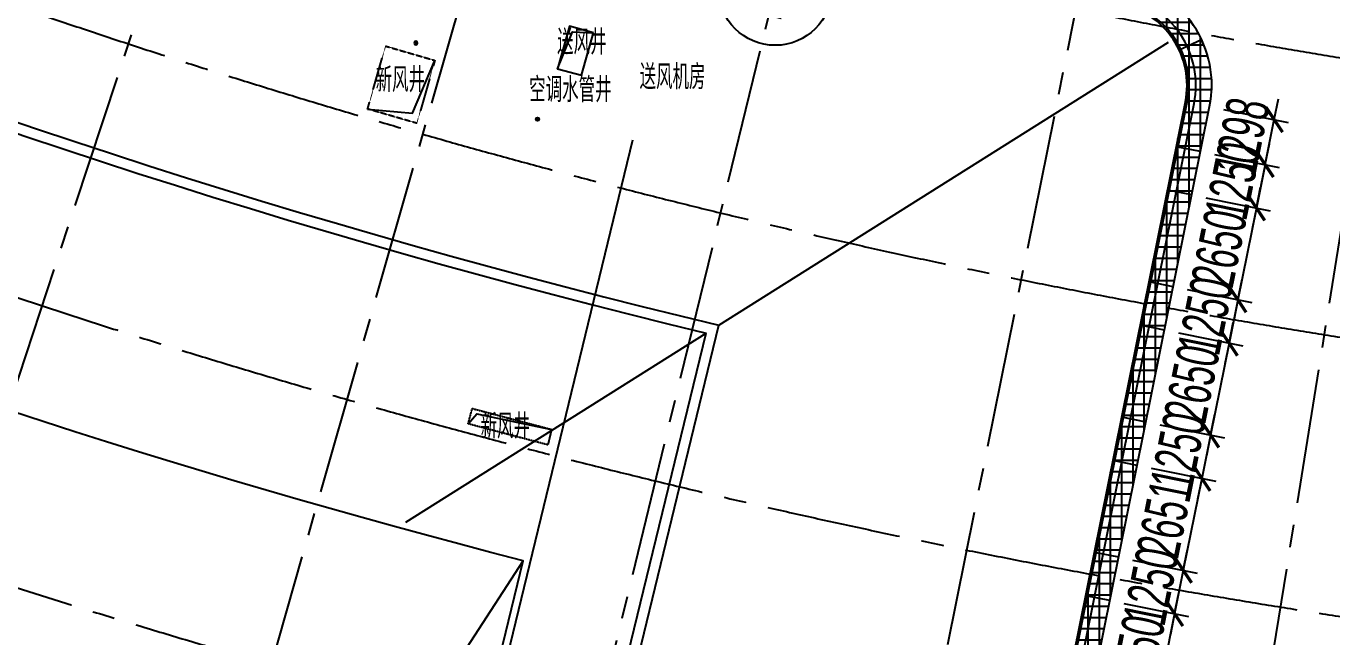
# Model space of a CAD drawing. Extents: x -668578 to 2331563, y -1202445 to 1620273.
# Drawn here: x 1367263 to 1404184, y 63750 to 81021 of the extents above; entities that cross this region are included whole.
import ezdxf
from ezdxf.enums import TextEntityAlignment as Align

# ---------------------------------------------------------------- set-up
doc = ezdxf.new("R2010")
doc.units = 0
for name, pattern in [('CENTER2', [28.575, 19.05, -3.175, 3.175, -3.175]), ('CONTINOUS', [0]), ('DASH', [0.35, 0.25, -0.1])]:
    doc.linetypes.add(name, pattern=pattern)
doc.layers.get('0').update_dxf_attribs({"color": 8})
doc.layers.get('Defpoints').update_dxf_attribs({"color": 8})
for name, color, linetype in [('#填充层', 8, 'Continuous'), ('#幕墙线-平面', 8, 'Continuous'), ('#标注', 8, 'Continuous'), ('#轴线', 8, 'CENTER2'), ('A-BEAM-PLAN-C', 8, 'Continuous'), ('A-DIMS-150', 8, 'Continuous'), ('A-ROOF', 8, 'Continuous'), ('A-ROOF-DRAN', 8, 'Continuous'), ('dim', 8, 'Continuous'), ('WALL', 8, 'Continuous'), ('外轮廓', 8, 'Continuous'), ('建-文字', 8, 'Continuous'), ('建-符号', 8, 'Continuous'), ('水-消防-消火栓-标识', 8, 'Continuous')]:
    doc.layers.add(name, color=color, linetype=linetype)
doc.styles.add('JHZX', font='jrs.shx', dxfattribs={"width": 0.6, "bigfont": 'jhz.shx'})
doc.styles.add('XD2008', font='xd-hzs.shx', dxfattribs={"width": 0.7, "bigfont": 'xd-hztxt.shx'})
doc.dimstyles.new('JZBZ-400', dxfattribs={"dimscale": 400, "dimtxt": 3, "dimasz": 1.5, "dimexe": 1, "dimexo": 1, "dimgap": 0.5, "dimtad": 1, "dimdec": 0, "dimdsep": 46, "dimtxsty": 'JHZX', "dimblk1": 'ARCHTICK', "dimblk2": 'ARCHTICK', "dimsah": 1, "dimcen": 0, "dimclrd": 1, "dimclre": 1, "dimclrt": 2, "dimazin": 2, "dimtfac": 1, "dimtdec": 0, "dimtix": 1, "dimtmove": 0, "dimatfit": 3, "dimfxl": 0, "dimtolj": 1, "dimlwd": -1, "dimlwe": -1, "dimarcsym": 0})

# ---------------------------------------------------------------- blocks, each defined once
blk = doc.blocks.new('_ARCHTICK')
at = {"color": 0, "linetype": 'ByBlock', "const_width": 0.15}
blk.add_lwpolyline([(-0.5, -0.5), (0.5, 0.5)], dxfattribs=at)
blk = doc.blocks.new('*D2939')
at = {"layer": '#标注', "ltscale": 300, "transparency": 16777216}
for p, q in [((-1773, -1481), (-9342, -7863)), ((165914, -92056), (164727, -101884))]:
    blk.add_line(p, q, dxfattribs=at)
blk.add_arc((197092, 166179), 269610, 220.13382, 263.11563, dxfattribs=at)
at = {"layer": 'Defpoints', "color": 0, "ltscale": 300, "transparency": 16777216}
for p in [(197092, 166179), (-1467, -1224), (40380, -53208), (165962, -91659)]:
    blk.add_point(p, dxfattribs=at)
at = {"layer": '#标注', "ltscale": 300, "transparency": 16777216, "xscale": 600, "yscale": 600, "zscale": 600}
for p, rotation in [((-9036, -7605), 130.1338192809485), ((164775, -101487), 353.1156299250187)]:
    blk.add_blockref('_ARCHTICK', p, dxfattribs=dict(at, rotation=rotation))
at = {"layer": '#标注', "ltscale": 300, "transparency": 16777216, "insert": (69342, -70334), "char_height": 1200, "attachment_point": 5, "rotation": 331.6247, "style": 'JHZX'}
blk.add_mtext('\\A1;42.98°', dxfattribs=at)
blk = doc.blocks.new('*U2924')
at = {"linetype": 'ByBlock'}
blk.add_line((0, -20), (0, 0), dxfattribs=at)
blk.add_circle((0, -24), 4, dxfattribs=at)
at = {"color": 253, "linetype": 'ByBlock', "style": 'JHZX', "width": 0.75}
blk.add_attdef('AXES', text='', height=4, dxfattribs=at).set_placement((0, -24), align=Align.MIDDLE_CENTER)
blk = doc.blocks.new('立管-R75-1')
at = {"linetype": 'Continuous'}
blk.add_circle((0, 0), 75, dxfattribs=at)
blk.add_point((0, 0), dxfattribs=at)
blk = doc.blocks.new('*D3454')
at = {"layer": '#标注', "ltscale": 300, "transparency": 16777216}
for p, q in [((155768, -50681), (155887, -50093)), ((154334, -50392), (156160, -50761)), ((155768, -50681), (155521, -51907)), ((154087, -51618), (155913, -51986)), ((155521, -51907), (155402, -52495))]:
    blk.add_line(p, q, dxfattribs=at)
at = {"layer": 'Defpoints', "color": 0, "ltscale": 300, "transparency": 16777216}
for p in [(153942, -50313), (153695, -51538), (155521, -51907)]:
    blk.add_point(p, dxfattribs=at)
at = {"layer": '#标注', "ltscale": 300, "transparency": 16777216, "xscale": 600, "yscale": 600, "zscale": 600}
for p, rotation in [((155768, -50681), 258.5928611843016), ((155521, -51907), 78.59286118430158)]:
    blk.add_blockref('_ARCHTICK', p, dxfattribs=dict(at, rotation=rotation))
at = {"layer": '#标注', "ltscale": 300, "transparency": 16777216, "insert": (154860, -51136), "char_height": 1200, "attachment_point": 5, "rotation": 78.5929, "style": 'JHZX'}
blk.add_mtext('\\A1;1250', dxfattribs=at)
blk = doc.blocks.new('*D3455')
at = {"layer": '#标注', "ltscale": 300, "transparency": 16777216}
for p, q in [((156025, -49409), (156143, -48820)), ((154591, -49119), (156417, -49488)), ((155768, -50681), (156025, -49409)), ((154334, -50392), (156160, -50761)), ((155768, -50681), (155649, -51270))]:
    blk.add_line(p, q, dxfattribs=at)
at = {"layer": 'Defpoints', "color": 0, "ltscale": 300, "transparency": 16777216}
for p in [(154199, -49040), (156025, -49409), (153942, -50313)]:
    blk.add_point(p, dxfattribs=at)
at = {"layer": '#标注', "ltscale": 300, "transparency": 16777216, "xscale": 600, "yscale": 600, "zscale": 600}
for p, rotation in [((156025, -49409), 258.5928004536035), ((155768, -50681), 78.59280045360349)]:
    blk.add_blockref('_ARCHTICK', p, dxfattribs=dict(at, rotation=rotation))
at = {"layer": '#标注', "ltscale": 300, "transparency": 16777216, "insert": (155112, -49887), "char_height": 1200, "attachment_point": 5, "rotation": 78.5928, "style": 'JHZX'}
blk.add_mtext('\\A1;1298', dxfattribs=at)
blk = doc.blocks.new('*D3456')
at = {"layer": '#标注', "ltscale": 300, "transparency": 16777216}
for p, q in [((155521, -51907), (155639, -51319)), ((154087, -51618), (155913, -51986)), ((155521, -51907), (154996, -54505)), ((153563, -54216), (155389, -54584)), ((154996, -54505), (154878, -55093))]:
    blk.add_line(p, q, dxfattribs=at)
at = {"layer": 'Defpoints', "color": 0, "ltscale": 300, "transparency": 16777216}
for p in [(153695, -51538), (153171, -54136), (154996, -54505)]:
    blk.add_point(p, dxfattribs=at)
at = {"layer": '#标注', "ltscale": 300, "transparency": 16777216, "xscale": 600, "yscale": 600, "zscale": 600}
for p, rotation in [((155521, -51907), 258.5928611793767), ((154996, -54505), 78.59286117937671)]:
    blk.add_blockref('_ARCHTICK', p, dxfattribs=dict(at, rotation=rotation))
at = {"layer": '#标注', "ltscale": 300, "transparency": 16777216, "insert": (154474, -53048), "char_height": 1200, "attachment_point": 5, "rotation": 78.5929, "style": 'JHZX'}
blk.add_mtext('\\A1;2650', dxfattribs=at)
blk = doc.blocks.new('*D3457')
at = {"layer": '#标注', "ltscale": 300, "transparency": 16777216}
for p, q in [((153563, -54216), (155389, -54584)), ((154996, -54505), (155115, -53917)), ((154996, -54505), (154749, -55730)), ((153315, -55441), (155141, -55809)), ((154749, -55730), (154631, -56318))]:
    blk.add_line(p, q, dxfattribs=at)
at = {"layer": 'Defpoints', "color": 0, "ltscale": 300, "transparency": 16777216}
for p in [(153171, -54136), (152923, -55362), (154749, -55730)]:
    blk.add_point(p, dxfattribs=at)
at = {"layer": '#标注', "ltscale": 300, "transparency": 16777216, "xscale": 600, "yscale": 600, "zscale": 600}
for p, rotation in [((154996, -54505), 258.5928611793767), ((154749, -55730), 78.59286117937671)]:
    blk.add_blockref('_ARCHTICK', p, dxfattribs=dict(at, rotation=rotation))
at = {"layer": '#标注', "ltscale": 300, "transparency": 16777216, "insert": (154089, -54959), "char_height": 1200, "attachment_point": 5, "rotation": 78.5929, "style": 'JHZX'}
blk.add_mtext('\\A1;1250', dxfattribs=at)
blk = doc.blocks.new('*D3458')
at = {"layer": '#标注', "ltscale": 300, "transparency": 16777216}
for p, q in [((154749, -55730), (154868, -55142)), ((153315, -55441), (155141, -55809)), ((154749, -55730), (154225, -58328)), ((152791, -58039), (154617, -58407)), ((154225, -58328), (154106, -58916))]:
    blk.add_line(p, q, dxfattribs=at)
at = {"layer": 'Defpoints', "color": 0, "ltscale": 300, "transparency": 16777216}
for p in [(152923, -55362), (152399, -57960), (154225, -58328)]:
    blk.add_point(p, dxfattribs=at)
at = {"layer": '#标注', "ltscale": 300, "transparency": 16777216, "xscale": 600, "yscale": 600, "zscale": 600}
for p, rotation in [((154749, -55730), 258.5928611793767), ((154225, -58328), 78.59286117937671)]:
    blk.add_blockref('_ARCHTICK', p, dxfattribs=dict(at, rotation=rotation))
at = {"layer": '#标注', "ltscale": 300, "transparency": 16777216, "insert": (153703, -56871), "char_height": 1200, "attachment_point": 5, "rotation": 78.5929, "style": 'JHZX'}
blk.add_mtext('\\A1;2650', dxfattribs=at)
blk = doc.blocks.new('*D3459')
at = {"layer": '#标注', "ltscale": 300, "transparency": 16777216}
for p, q in [((154225, -58328), (154344, -57740)), ((152791, -58039), (154617, -58407)), ((154225, -58328), (153978, -59554)), ((152544, -59264), (154370, -59633)), ((153978, -59554), (153859, -60142))]:
    blk.add_line(p, q, dxfattribs=at)
at = {"layer": 'Defpoints', "color": 0, "ltscale": 300, "transparency": 16777216}
for p in [(152399, -57960), (152152, -59185), (153978, -59554)]:
    blk.add_point(p, dxfattribs=at)
at = {"layer": '#标注', "ltscale": 300, "transparency": 16777216, "xscale": 600, "yscale": 600, "zscale": 600}
for p, rotation in [((154225, -58328), 258.5928611793767), ((153978, -59554), 78.59286117937671)]:
    blk.add_blockref('_ARCHTICK', p, dxfattribs=dict(at, rotation=rotation))
at = {"layer": '#标注', "ltscale": 300, "transparency": 16777216, "insert": (153317, -58783), "char_height": 1200, "attachment_point": 5, "rotation": 78.5929, "style": 'JHZX'}
blk.add_mtext('\\A1;1250', dxfattribs=at)
blk = doc.blocks.new('*D3460')
at = {"layer": '#标注', "ltscale": 300, "transparency": 16777216}
for p, q in [((152544, -59264), (154370, -59633)), ((153978, -59554), (153453, -62153)), ((152019, -61863), (153845, -62232))]:
    blk.add_line(p, q, dxfattribs=at)
at = {"layer": 'Defpoints', "color": 0, "ltscale": 300, "transparency": 16777216}
for p in [(152152, -59185), (151627, -61784), (153453, -62153)]:
    blk.add_point(p, dxfattribs=at)
at = {"layer": '#标注', "ltscale": 300, "transparency": 16777216, "xscale": 600, "yscale": 600, "zscale": 600}
for p, rotation in [((153978, -59554), 78.5928611793767), ((153453, -62153), 258.5928611793767)]:
    blk.add_blockref('_ARCHTICK', p, dxfattribs=dict(at, rotation=rotation))
at = {"layer": '#标注', "ltscale": 300, "transparency": 16777216, "insert": (152931, -60695), "char_height": 1200, "attachment_point": 5, "rotation": 78.5929, "style": 'JHZX'}
blk.add_mtext('\\A1;2651', dxfattribs=at)
blk = doc.blocks.new('*D3461')
at = {"layer": '#标注', "ltscale": 300, "transparency": 16777216}
for p, q in [((153453, -62153), (153572, -61565)), ((152019, -61863), (153845, -62232)), ((153453, -62153), (153206, -63378)), ((151772, -63089), (153598, -63457)), ((153206, -63378), (153087, -63966))]:
    blk.add_line(p, q, dxfattribs=at)
at = {"layer": 'Defpoints', "color": 0, "ltscale": 300, "transparency": 16777216}
for p in [(151627, -61784), (151380, -63010), (153206, -63378)]:
    blk.add_point(p, dxfattribs=at)
at = {"layer": '#标注', "ltscale": 300, "transparency": 16777216, "xscale": 600, "yscale": 600, "zscale": 600}
for p, rotation in [((153453, -62153), 258.5928611793767), ((153206, -63378), 78.59286117937671)]:
    blk.add_blockref('_ARCHTICK', p, dxfattribs=dict(at, rotation=rotation))
at = {"layer": '#标注', "ltscale": 300, "transparency": 16777216, "insert": (152546, -62607), "char_height": 1200, "attachment_point": 5, "rotation": 78.5929, "style": 'JHZX'}
blk.add_mtext('\\A1;1250', dxfattribs=at)
blk = doc.blocks.new('*D3470')
at = {"layer": '#标注', "ltscale": 300, "transparency": 16777216}
for p, q in [((151772, -63089), (153598, -63457)), ((153206, -63378), (153325, -62790)), ((153206, -63378), (152682, -65976)), ((151248, -65687), (153074, -66055)), ((152682, -65976), (152563, -66564))]:
    blk.add_line(p, q, dxfattribs=at)
at = {"layer": 'Defpoints', "color": 0, "ltscale": 300, "transparency": 16777216}
for p in [(151380, -63010), (150856, -65607), (152682, -65976)]:
    blk.add_point(p, dxfattribs=at)
at = {"layer": '#标注', "ltscale": 300, "transparency": 16777216, "xscale": 600, "yscale": 600, "zscale": 600}
for p, rotation in [((153206, -63378), 258.5928611793767), ((152682, -65976), 78.59286117937671)]:
    blk.add_blockref('_ARCHTICK', p, dxfattribs=dict(at, rotation=rotation))
at = {"layer": '#标注', "ltscale": 300, "transparency": 16777216, "insert": (152160, -64519), "char_height": 1200, "attachment_point": 5, "rotation": 78.5929, "style": 'JHZX'}
blk.add_mtext('\\A1;2650', dxfattribs=at)
blk = doc.blocks.new('DSGDFG')
at = {"layer": '#标注', "ltscale": 300}
blk.add_arc((197092.2, 166179.2), 257800, 220.136073, 263.11563, dxfattribs=at)
at = {"layer": '#轴线', "ltscale": 200}
for p, q in [((115998, -80537.3), (137919.2, -13845.3)), ((125802.1, -83537.5), (145071.4, -16040.7)), ((135712.6, -86165.5), (152304.6, -17952.1)), ((145722.9, -88382.9), (159607.6, -19576.5)), ((155809.7, -90221), (166969.1, -20911.3))]:
    blk.add_line(p, q, dxfattribs=at)
for radius in [212800, 220600, 228400, 236200, 244000, 251800, 257800]:
    blk.add_arc((197092.2, 166179.2), radius, 218.438892, 265.140584, dxfattribs=at)
at = {"layer": '#标注', "linetype": 'ByBlock', "xscale": 400, "yscale": 400}
for p, rotation, values in [((161327.8, -32212), 16.32880782961037, {'AXES': '2'}), ((148765.2, -32503.5), 346.3288078296102, {'AXES': '1'})]:
    blk.add_blockref('*U2924', p, dxfattribs=dict(at, rotation=rotation)).add_auto_attribs(values)
at = {"layer": '#标注', "ltscale": 300}
dim = blk.add_angular_dim_3p(base=(40379.7, -53208.3), center=(197092.1, 166179.2), p1=(-1467, -1223.5), p2=(165961.7, -91658.5), dimstyle='JZBZ-400', override={"dimclrd": 256, "dimclre": 256, "dimclrt": 256}, dxfattribs=at)
dim.commit()
dim.dimension.update_dxf_attribs({"geometry": '*D2939', "text_midpoint": (69341.6, -70334.5)})
blk = doc.blocks.new('YD')
at = {"layer": '#填充层', "ltscale": 5}
h = blk.add_hatch(dxfattribs=at)
h.set_pattern_fill('ANTOTI', color=256, scale=200, angle=45)
h.set_pattern_definition([(90, (-1246529.6, -127785.18), (-317.5, 0), []), (180, (-1246529.6, -127785.18), (0, -317.5), [])])
edge = h.paths.add_edge_path(flags=16)
edge.add_line((40946.6, 3516.8), (14650.6, -24603.8))
edge.add_arc((16378.8, -26208.6), 2358.4, 137.11976, 226.74933)
edge.add_arc((192511.4, 162303.9), 260350, 226.942719, 258.857721)
edge.add_arc((142654.1, -90833.2), 2349.7, 258.85134, 348.59696)
edge.add_line((144957.5, -91297.7), (153512.8, -48901.7))
edge.add_arc((151209.2, -48436.9), 2350, 348.59123, 438.91139)
edge.add_arc((192511.4, 162303.9), 212400, 245.848104, 258.911393, ccw=False)
edge.add_arc((95848, -53265.7), 23850, 65.8481, 75.29128)
edge.add_arc((95848, -53265.7), 23850, 75.29128, 87.10032)
edge.add_line((97054.5, -29446.2), (95502.6, -29367.6))
edge.add_arc((96724.8, -5245.4), 24153.2, 240.48253, 267.09951, ccw=False)
edge.add_arc((192531, 162330.5), 217182.8, 226.947536, 240.269287, ccw=False)
edge.add_arc((42662.9, 1914.8), 2347.7, 46.89114, 136.97283)
edge = h.paths.add_edge_path()
edge.add_line((40435.1, 3994.6), (14138.6, -24126.6))
edge.add_arc((16378.8, -26208.6), 3058.4, 137.09547, 226.77288)
edge.add_arc((192511.4, 162303.9), 261050, 226.942477, 258.857721)
edge.add_arc((142654.2, -90833.2), 3049.7, 258.85211, 348.59773)
edge.add_line((145643.7, -91436.1), (154198.9, -49040.2))
edge.add_arc((151209.2, -48436.9), 3050, 348.59123, 438.91139)
edge.add_arc((192511.4, 162303.9), 211700, 245.848104, 258.911393, ccw=False)
edge.add_arc((95848, -53265.7), 24550, 65.8481, 75.29128)
edge.add_arc((95848, -53265.7), 24550, 75.29128, 87.10032)
edge.add_line((97089.9, -28747.1), (95538, -28668.5))
edge.add_arc((96724.8, -5245.4), 23453.1, 240.48568, 267.0995, ccw=False)
edge.add_arc((192531, 162330.5), 216482.8, 226.947536, 240.26894, ccw=False)
edge.add_arc((42662.9, 1915.2), 3047.4, 46.89794, 136.97287)
at = {"layer": '#幕墙线-平面', "ltscale": 300}
blk.add_line((152399, -57959.9), (151712.8, -57821.4), dxfattribs=at)
at = {"layer": '#幕墙线-平面'}
for points in [[(40435.1, 3994.6), (14138.6, -24126.6, 0.4125655), (14284.1, -28437.1, 0.1401637), (142064.5, -93825.4, 0.4129138), (145643.7, -91436.1), (154198.9, -49040.2, 0.4158512), (151795.8, -45443.8, -0.0570612), (105892.8, -30864.7, 0.041227), (102081.4, -29520.2, 0.0515723), (97089.9, -28747.1), (95538, -28668.5, -0.1166495), (85170.8, -25655.1, -0.0581911), (44745.2, 4140.3, 0.4145967)], [(40946.6, 3516.8), (14650.6, -24603.8, 0.4123212), (14762.8, -27926.4, 0.1401627), (142199.8, -93138.6, 0.4129138), (144957.5, -91297.7), (153512.8, -48901.7, 0.4158512), (151661.2, -46130.8, -0.0570612), (105606.4, -31503.4, 0.041227), (101903.7, -30197.3, 0.0515723), (97054.5, -29446.2), (95502.6, -29367.6, -0.1166635), (84824.8, -26263.6, -0.0581927), (44267.3, 3628.8, 0.4146312)]]:
    blk.add_lwpolyline(points, format="xyb", close=True, dxfattribs=at)
blk.add_lwpolyline([(153336.8, -47439), (153970.6, -47141.7)], dxfattribs=at)
at = {"layer": '#幕墙线-平面', "ltscale": 300}
for points in [[(153942.1, -50313), (153255.9, -50174.5)], [(153694.8, -51538.5), (153008.6, -51400)], [(153170.6, -54136.5), (152484.4, -53998)], [(152923.3, -55361.9), (152237.1, -55223.5)], [(152151.7, -59185.4), (151465.5, -59046.9)], [(151627.3, -61784.4), (150941.1, -61645.9)], [(151380, -63009.8), (150693.8, -62871.4)]]:
    blk.add_lwpolyline(points, dxfattribs=at)
at = {"layer": '#标注', "ltscale": 300}
for p2, distance, picture, middle in [((154198.9, -49040.2), -1862.5, '*D3455', (155112.1, -49886.8)), ((153694.8, -51538.5), 1862.6, '*D3454', (154860, -51135.9))]:
    dim = blk.add_aligned_dim(p1=(153942.1, -50313), p2=p2, distance=distance, dimstyle='JZBZ-400', override={"dimclrd": 256, "dimclre": 256, "dimclrt": 256}, dxfattribs=at)
    dim.commit()
    dim.dimension.update_dxf_attribs({"geometry": picture, "text_midpoint": middle})
for base, p1, p2, picture, middle in [((154996.4, -54504.9), (153694.8, -51538.5), (153170.6, -54136.5), '*D3456', (154474.3, -53047.6)), ((154749.2, -55730.3), (153170.6, -54136.5), (152923.3, -55361.9), '*D3457', (154088.6, -54959.4)), ((154225, -58328.3), (152923.3, -55361.9), (152399, -57959.9), '*D3458', (153702.9, -56871.1)), ((153977.7, -59553.8), (152399, -57959.9), (152151.7, -59185.4), '*D3459', (153317.2, -58782.8)), ((153453.3, -62152.8), (152151.7, -59185.4), (151627.3, -61784.4), '*D3460', (152931.3, -60695.1)), ((153206.1, -63378.3), (151627.3, -61784.4), (151379.9, -63009.8), '*D3461', (152545.5, -62607.3)), ((152682, -65975.9), (151379.9, -63009.8), (150855.8, -65607.4), '*D3470', (152159.8, -64518.9))]:
    dim = blk.add_linear_dim(base=base, p1=p1, p2=p2, angle=78.59286, dimstyle='JZBZ-400', override={"dimclrd": 256, "dimclre": 256, "dimclrt": 256, "dimtmove": 1}, dxfattribs=at)
    dim.commit()
    dim.dimension.update_dxf_attribs({"geometry": picture, "text_midpoint": middle})

msp = doc.modelspace()

# ---------------------------------------------------------------- linework, layer by layer
at = {"layer": 'A-BEAM-PLAN-C'}
msp.add_line((1379409.7, 57202.3), (1384420.7, 77803.3), dxfattribs=at)
at = {"layer": 'A-BEAM-PLAN-C', "linetype": 'CONTINOUS'}
msp.add_lwpolyline([(1383306, 80834.4), (1382629.8, 81015.7), (1382286.6, 79813.6), (1382962.8, 79632.3)], close=True, dxfattribs=at)
at = {"layer": 'A-BEAM-PLAN-C', "linetype": 'DASH'}
for points in [[(1377426.9, 80456.2), (1378818.9, 80052.1), (1378311, 78273), (1376919, 78677.2)], [(1379878.7, 70208.8), (1382120.7, 69616.9), (1382014.3, 69179.6), (1379762.8, 69774)]]:
    msp.add_lwpolyline(points, close=True, dxfattribs=at)
at = {"layer": 'A-DIMS-150'}
for points in [[(1382286.6, 79813.6), (1382715.1, 80861.5), (1383306, 80834.4)], [(1376919, 78677.2), (1378189.1, 78555), (1378818.9, 80052.1)], [(1379762.5, 69773.1), (1380002.6, 70056.5), (1382121, 69618.2)]]:
    msp.add_lwpolyline(points, dxfattribs=at)
at = {"layer": 'A-ROOF'}
for p, q in [((1386850.8, 72562.4), (1399562.4, 80563.3)), ((1377997.2, 66989.7), (1386496.2, 72339.2))]:
    msp.add_line(p, q, dxfattribs=at)
at = {"layer": 'A-ROOF-DRAN'}
for p, q in [((1380942.2, 48270.6), (1386850.8, 72562.4)), ((1380721.4, 48632.3), (1386488.3, 72341.1))]:
    msp.add_line(p, q, dxfattribs=at)
for radius, start, end in [(248400, 226.459098, 256.421292), (248700, 226.459654, 256.490295), (223700, 238.231423, 256.508318), (224000, 238.231423, 256.431342)]:
    msp.add_arc((1439041, 290089.1), radius, start, end, dxfattribs=at)
at = {"layer": 'WALL'}
for points in [[(1287293.5, 131472.6), (1260997.3, 103351.8, 0.4124197), (1261121.5, 99676.4, 0.1401631), (1388681.1, 34401.3, 0.4129138), (1391732.1, 36438), (1400287.4, 78834, 0.4158512), (1398238.9, 81899.8, -0.0570612), (1352238.3, 96509.9, 0.041227), (1348496.7, 97829.7, 0.0515723), (1343596.8, 98588.7), (1342044.8, 98667.3, -0.1166586), (1331477.9, 101738.9, -0.0581921), (1290967.6, 131596.6, 0.4146173), (1287293.5, 131472.6)], [(1287439.7, 131336.1), (1261143.6, 103215.4, 0.4123421), (1261258.3, 99822.3, 0.1401627), (1388719.7, 34597.6, 0.4129138), (1391536.1, 36477.6), (1400091.4, 78873.6, 0.4158512), (1398200.4, 81703.5, -0.0570612), (1352156.5, 96327.4, 0.041227), (1348446, 97636.3, 0.0515723), (1343586.7, 98388.9), (1342034.7, 98467.5, -0.1166625), (1331379.1, 101565, -0.0581926), (1290831, 131450.5, 0.4146283)]]:
    msp.add_lwpolyline(points, format="xyb", close=True, dxfattribs=at)
at = {"layer": '外轮廓'}
msp.add_lwpolyline([(1325544.8, 88319.1), (1321259.9, 80747.6, 0.0653284), (1379263.3, 57446.3), (1381319.6, 65900.6, -0.0651913), (1325545.1, 88319.6)], format="xyb", close=True, dxfattribs=at)
at = {"layer": '建-符号'}
msp.add_lwpolyline([(1321259.9, 80747.6), (1376877.6, 59053.5), (1381319.6, 65900.6)], dxfattribs=at)

# ---------------------------------------------------------------- block references
at = {"layer": '#标注'}
msp.add_blockref('DSGDFG', (1241948.9, 123910), dxfattribs=at)
at = {"layer": 'dim'}
msp.add_blockref('YD', (1246529.6, 127785.2), dxfattribs=at)
at = {"layer": '水-消防-消火栓-标识'}
for p, xscale, yscale, zscale, rotation in [((1378282.5, 80541.7), -0.6666666665114465, 0.6666666665114465, 0.6666666665114466, 256.4628417078692), ((1381723.8, 78389.4), 0.6666666665114463, 0.6666666665114463, 0.6666666665114463, 251.6337041239679)]:
    msp.add_blockref('立管-R75-1', p, dxfattribs=dict(at, xscale=xscale, yscale=yscale, zscale=zscale, rotation=rotation))

# ---------------------------------------------------------------- texts
at = {"layer": '建-文字', "style": 'XD2008', "width": 0.7}
for s, p in [('送风井', (1382276.1, 80217.5)), ('新风井', (1377145, 79155.3)), ('送风机房', (1384610.1, 79234.5)), ('空调水管井', (1381488.9, 78871.4)), ('新风井', (1380113.6, 69358))]:
    msp.add_text(s, height=700, dxfattribs=at).set_placement(p)

doc.saveas('drawing.dxf')
